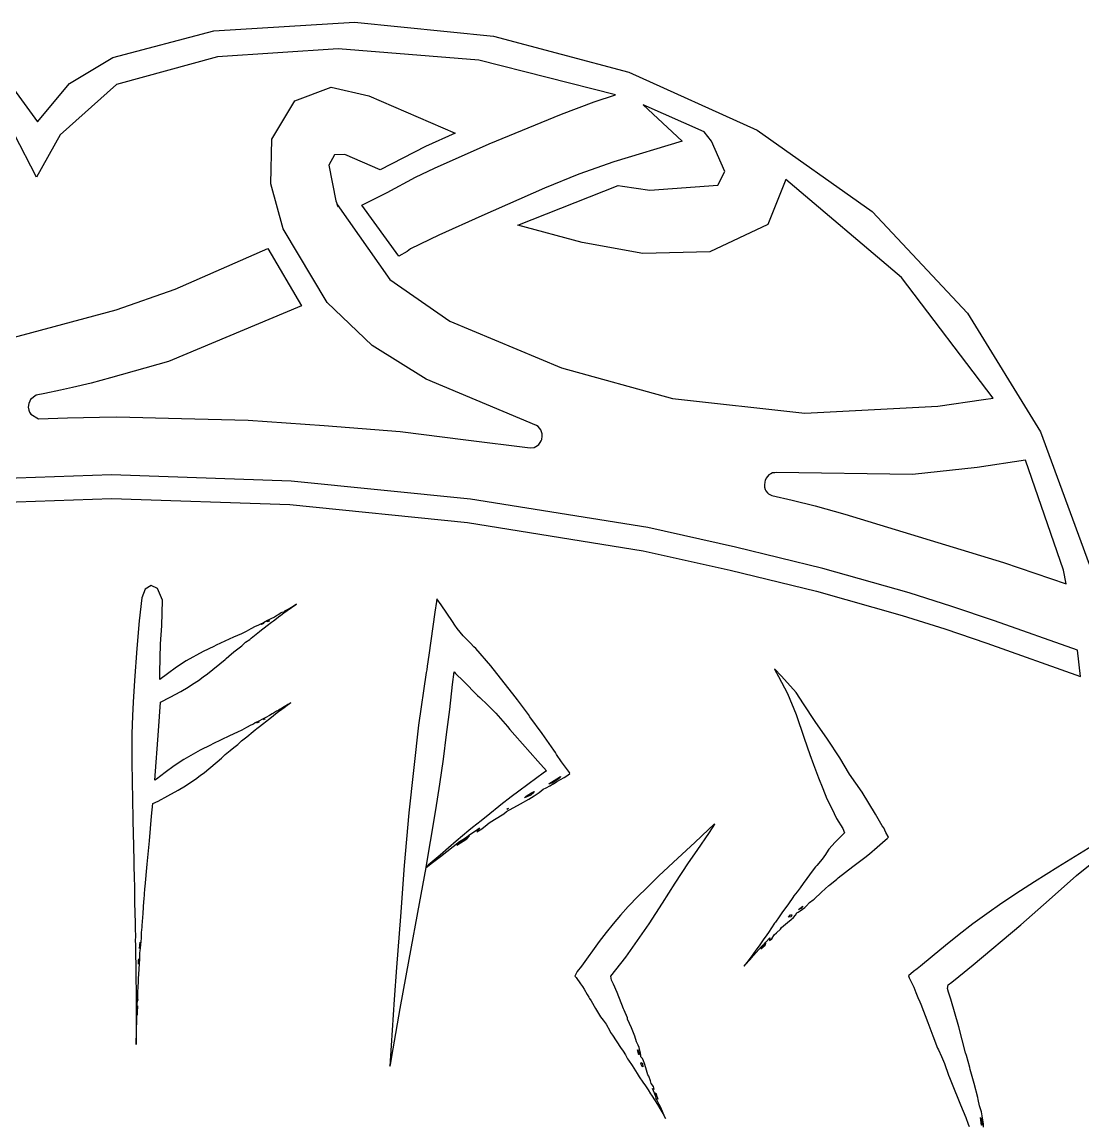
# Model space of a CAD drawing. Extents: x 0 to 103, y 0 to 357.
# Drawn here: x 46.94 to 60.22, y 222.62 to 236.44 of the extents above; entities that cross this region are included whole.
import ezdxf

# ---------------------------------------------------------------- set-up
doc = ezdxf.new("R2010")
doc.units = 0

msp = doc.modelspace()

# ---------------------------------------------------------------- linework, layer by layer
at = {"layer": 'Layer 1'}
for p, q in [((48.079199, 235.997363), (49.346231, 236.328393)), ((49.346231, 236.328393), (51.104716, 236.439109)), ((51.104716, 236.439109), (52.84655, 236.264786)), ((46.350291, 236.270986), (47.135491, 235.190023)), ((52.84655, 236.264786), (54.537432, 235.811694)), ((50.899476, 236.104031), (49.389996, 236.002521)), ((52.660464, 235.961226), (50.899476, 236.104031)), ((47.538877, 235.668116), (48.079199, 235.997363)), ((49.389996, 236.002521), (48.12714, 235.657111)), ((54.373146, 235.527415), (52.660464, 235.961226)), ((54.537432, 235.811694), (56.143061, 235.086103)), ((47.135491, 235.190023), (47.538877, 235.668116)), ((48.12714, 235.657111), (47.422276, 235.028855)), ((50.358676, 235.455126), (50.813016, 235.622511)), ((50.813016, 235.622511), (51.285276, 235.51568)), ((51.285276, 235.51568), (52.365426, 235.047474)), ((54.104592, 235.44261), (54.373146, 235.527415)), ((50.070528, 234.974918), (50.358676, 235.455126)), ((53.695181, 235.287614), (54.104592, 235.44261)), ((55.483172, 235.063861), (54.717027, 235.401963)), ((54.717027, 235.401963), (55.206267, 234.947021)), ((52.789299, 234.913055), (53.695181, 235.287614)), ((56.143061, 235.086103), (57.582425, 234.067752)), ((47.123527, 234.497857), (46.84341, 235.038814)), ((47.422276, 235.028855), (47.123527, 234.497857)), ((50.057359, 234.415046), (50.070528, 234.974918)), ((52.365426, 235.047474), (51.994081, 234.881316)), ((55.206267, 234.947021), (54.352749, 234.687464)), ((55.573438, 234.946369), (55.483172, 235.063861)), ((55.740319, 234.567554), (55.573438, 234.946369)), ((51.994081, 234.881316), (51.425658, 234.587788)), ((52.105551, 234.609489), (52.789299, 234.913055)), ((50.855305, 234.776191), (50.785117, 234.648824)), ((50.98428, 234.782135), (50.855305, 234.776191)), ((51.425658, 234.587788), (50.98428, 234.782135)), ((54.352749, 234.687464), (53.912658, 234.534474)), ((50.785117, 234.648824), (50.871688, 234.201502)), ((51.868964, 234.496414), (52.105551, 234.609489)), ((53.912658, 234.534474), (53.48365, 234.358277)), ((55.652464, 234.396578), (55.740319, 234.567554)), ((50.211551, 233.848468), (50.057359, 234.415046)), ((51.512235, 234.306888), (51.868964, 234.496414)), ((53.148123, 233.897621), (54.403343, 234.393767)), ((54.403343, 234.393767), (54.460682, 234.382924)), ((54.802315, 234.334179), (55.652464, 234.396578)), ((56.505333, 234.469086), (56.278709, 233.906124)), ((57.951838, 233.241641), (56.505333, 234.469086)), ((51.198229, 234.146913), (51.479469, 234.289782)), ((51.479469, 234.289782), (51.512235, 234.306888)), ((53.48365, 234.358277), (52.699036, 234.015039)), ((54.460682, 234.382924), (54.802315, 234.334179)), ((50.871688, 234.201502), (50.900311, 234.126477)), ((50.900311, 234.126477), (50.889037, 234.155887)), ((50.889037, 234.155887), (51.548209, 233.216116)), ((51.661448, 233.508527), (51.198229, 234.146913)), ((52.699036, 234.015039), (52.16225, 233.769376)), ((57.582425, 234.067752), (58.776694, 232.794402)), ((50.761825, 232.929579), (50.211551, 233.848468)), ((53.954259, 233.678859), (53.148123, 233.897621)), ((56.278709, 233.906124), (55.550952, 233.560966)), ((52.16225, 233.769376), (51.805361, 233.598632)), ((48.860955, 233.09515), (50.020605, 233.605187)), ((50.020605, 233.605187), (50.443831, 232.886749)), ((51.763118, 233.564822), (51.661448, 233.508527)), ((51.805361, 233.598632), (51.763118, 233.564822)), ((54.713978, 233.543059), (53.954259, 233.678859)), ((55.550952, 233.560966), (54.713978, 233.543059)), ((51.548209, 233.216116), (52.300379, 232.694993)), ((59.098013, 231.729926), (57.951838, 233.241641)), ((48.122919, 232.835672), (48.860955, 233.09515)), ((50.443831, 232.886749), (48.775661, 232.188707)), ((51.324787, 232.390306), (50.761825, 232.929579)), ((46.788546, 232.479527), (48.122919, 232.835672)), ((58.776694, 232.794402), (59.693299, 231.308626)), ((52.300379, 232.694993), (53.694699, 232.109865)), ((52.000664, 231.96997), (51.324787, 232.390306)), ((48.775661, 232.188707), (48.049504, 231.985123)), ((53.694699, 232.109865), (55.085639, 231.726393)), ((47.807456, 231.920316), (47.57681, 231.862091)), ((48.049504, 231.985123), (47.807456, 231.920316)), ((53.382144, 231.387492), (52.000664, 231.96997)), ((47.120336, 231.767327), (47.051911, 231.714644)), ((47.228912, 231.788849), (47.120336, 231.767327)), ((47.426309, 231.830369), (47.228912, 231.788849)), ((47.57681, 231.862091), (47.426309, 231.830369)), ((47.029579, 231.665255), (47.022673, 231.618435)), ((47.04115, 231.694649), (47.029579, 231.665255)), ((47.051911, 231.714644), (47.04115, 231.694649)), ((55.085639, 231.726393), (56.742271, 231.541594)), ((56.742271, 231.541594), (58.406879, 231.629139)), ((58.406879, 231.629139), (58.978836, 231.713382)), ((58.978836, 231.713382), (59.098013, 231.729926)), ((47.022673, 231.618435), (47.03038, 231.581182)), ((47.03038, 231.581182), (47.038895, 231.553877)), ((47.038895, 231.553877), (47.052385, 231.532033)), ((47.052385, 231.532033), (47.150844, 231.473407)), ((47.513355, 231.482884), (47.913935, 231.493563)), ((47.913935, 231.493563), (48.128841, 231.495973)), ((48.128841, 231.495973), (48.940921, 231.474524)), ((47.150844, 231.473407), (47.513355, 231.482884)), ((48.940921, 231.474524), (49.7734, 231.454286)), ((49.7734, 231.454286), (50.724573, 231.386271)), ((50.724573, 231.386271), (51.675588, 231.314075)), ((53.404471, 231.374081), (53.382144, 231.387492)), ((53.421655, 231.356493), (53.404471, 231.374081)), ((53.436754, 231.335132), (53.421655, 231.356493)), ((51.675588, 231.314075), (52.500356, 231.208242)), ((53.44655, 231.310638), (53.436754, 231.335132)), ((53.439966, 231.196036), (53.448478, 231.213703)), ((53.452816, 231.283733), (53.44655, 231.310638)), ((53.448478, 231.213703), (53.453298, 231.254343)), ((53.453298, 231.254343), (53.452816, 231.283733)), ((59.693299, 231.308626), (60.299671, 229.652993)), ((52.500356, 231.208242), (53.305208, 231.106811)), ((53.305208, 231.106811), (53.353234, 231.111872)), ((53.353234, 231.111872), (53.396278, 231.135804)), ((53.396278, 231.135804), (53.410573, 231.150821)), ((53.410573, 231.150821), (53.429848, 231.174993)), ((53.429848, 231.174993), (53.439966, 231.196036)), ((59.504742, 230.952327), (58.900016, 230.863746)), ((59.979363, 229.578087), (59.504742, 230.952327)), ((56.364196, 230.797648), (56.338496, 230.793793)), ((56.38138, 230.800298), (56.364196, 230.797648)), ((58.0889, 230.775), (56.38138, 230.800298)), ((58.900016, 230.863746), (58.0889, 230.775)), ((48.065089, 230.768841), (45.815645, 230.693251)), ((50.314533, 230.693251), (48.065089, 230.768841)), ((52.556344, 230.46648), (50.314533, 230.693251)), ((56.239064, 230.682567), (56.236493, 230.641207)), ((56.246774, 230.700474), (56.239064, 230.682567)), ((56.258345, 230.727539), (56.246774, 230.700474)), ((56.274567, 230.749462), (56.258345, 230.727539)), ((56.293194, 230.769059), (56.274567, 230.749462)), ((56.315207, 230.783111), (56.293194, 230.769059)), ((56.338496, 230.793793), (56.315207, 230.783111)), ((58.0889, 230.775), (58.0889, 230.775)), ((56.236493, 230.641207), (56.237622, 230.617435)), ((56.237622, 230.617435), (56.246294, 230.588124)), ((56.246294, 230.588124), (56.254005, 230.568687)), ((56.254005, 230.568687), (56.27376, 230.544275)), ((56.27376, 230.544275), (56.285331, 230.531344)), ((56.285331, 230.531344), (56.328858, 230.509982)), ((45.834873, 230.397768), (48.065094, 230.472736)), ((48.065094, 230.472736), (50.295316, 230.397768)), ((50.295316, 230.397768), (52.517964, 230.172864)), ((54.776394, 230.109348), (52.556344, 230.46648)), ((56.328858, 230.509982), (56.58167, 230.451845)), ((56.58167, 230.451845), (56.871746, 230.383829)), ((56.871746, 230.383829), (57.243091, 230.277581)), ((57.243091, 230.277581), (59.228641, 229.674142)), ((52.517964, 230.172864), (54.718894, 229.818783)), ((55.873894, 229.866818), (54.776394, 230.109348)), ((56.965284, 229.599147), (55.873894, 229.866818)), ((54.718894, 229.818783), (55.806914, 229.57842)), ((55.806914, 229.57842), (56.888824, 229.313081)), ((58.046554, 229.29229), (56.965284, 229.599147)), ((59.228641, 229.674142), (60.0147, 229.405184)), ((60.0147, 229.405184), (59.979363, 229.578087)), ((48.484822, 229.340466), (48.441456, 229.230603)), ((48.560552, 229.384952), (48.484822, 229.340466)), ((48.640459, 229.348498), (48.560552, 229.384952)), ((48.701173, 229.201853), (48.640459, 229.348498)), ((56.888824, 229.313081), (57.960624, 229.008792)), ((58.582533, 229.123962), (58.046554, 229.29229)), ((48.441456, 229.230603), (48.40869, 228.944625)), ((48.692179, 228.879174), (48.701173, 229.201853)), ((50.316825, 229.107576), (50.366135, 229.141065)), ((50.380912, 229.150782), (50.34253, 229.127639)), ((50.366135, 229.141065), (50.380912, 229.150782)), ((52.130839, 229.184272), (52.111885, 229.052246)), ((52.135657, 229.217038), (52.130839, 229.184272)), ((52.190427, 229.143155), (52.135657, 229.217038)), ((52.331769, 228.93636), (52.190427, 229.143155)), ((50.141114, 229.011996), (50.10289, 228.99007)), ((50.157979, 229.021151), (50.141114, 229.011996)), ((50.155698, 228.992578), (50.182509, 229.013138)), ((50.180789, 229.037856), (50.157979, 229.021151)), ((50.19685, 229.046286), (50.180789, 229.037856)), ((50.182509, 229.013138), (50.2219, 229.041)), ((50.219016, 229.053113), (50.19685, 229.046286)), ((50.294504, 229.098328), (50.219016, 229.053113)), ((50.2219, 229.041), (50.263017, 229.070633)), ((50.2219, 229.041), (50.2219, 229.041)), ((50.261744, 229.081459), (50.2293, 229.065)), ((50.2293, 229.065), (50.249699, 229.074313)), ((50.249699, 229.074313), (50.261744, 229.081459)), ((50.263017, 229.070633), (50.288716, 229.088464)), ((50.288716, 229.088464), (50.316825, 229.107576)), ((50.315866, 229.111417), (50.294504, 229.098328)), ((50.34253, 229.127639), (50.315866, 229.111417)), ((52.111885, 229.052246), (52.034147, 228.513134)), ((57.960624, 229.008792), (58.4921, 228.842)), ((59.114657, 228.94343), (58.582533, 229.123962)), ((48.40869, 228.944625), (48.380902, 228.594952)), ((48.678525, 228.65439), (48.692179, 228.879174)), ((49.863557, 228.870171), (49.80943, 228.841901)), ((49.896012, 228.884065), (49.863557, 228.870171)), ((49.919462, 228.898681), (49.896012, 228.884065)), ((49.966684, 228.919159), (49.919462, 228.898681)), ((49.941136, 228.895799), (49.941776, 228.898931)), ((49.9412, 228.895), (49.941136, 228.895799)), ((49.971492, 228.911699), (49.9412, 228.895)), ((49.941776, 228.898931), (49.971492, 228.911699)), ((50.016315, 228.946865), (49.966684, 228.919159)), ((49.975979, 228.854851), (50.013405, 228.885125)), ((50.013405, 228.885125), (50.068336, 228.925683)), ((50.033181, 228.95578), (50.016315, 228.946865)), ((50.01823, 228.932341), (50.02819, 228.943423)), ((50.0183, 228.932), (50.01823, 228.932341)), ((50.042806, 228.944626), (50.0183, 228.932)), ((50.02819, 228.943423), (50.042806, 228.944626)), ((50.05936, 228.968548), (50.033181, 228.95578)), ((50.10289, 228.99007), (50.05936, 228.968548)), ((50.068336, 228.925683), (50.090982, 228.942789)), ((50.090982, 228.942789), (50.128887, 228.971618)), ((50.128887, 228.971618), (50.155698, 228.992578)), ((52.361002, 228.889299), (52.331769, 228.93636)), ((52.38943, 228.845292), (52.361002, 228.889299)), ((60.152567, 228.576338), (59.114657, 228.94343)), ((49.588741, 228.736296), (49.482414, 228.688036)), ((49.690253, 228.781912), (49.588741, 228.736296)), ((49.747753, 228.8101), (49.690253, 228.781912)), ((49.80943, 228.841901), (49.747753, 228.8101)), ((49.793841, 228.711017), (49.811669, 228.725311)), ((49.811669, 228.725311), (49.893745, 228.790925)), ((49.893745, 228.790925), (49.917996, 228.810602)), ((49.917996, 228.810602), (49.942251, 228.830357)), ((49.942251, 228.830357), (49.975979, 228.854851)), ((52.465243, 228.755506), (52.38943, 228.845292)), ((52.556793, 228.664196), (52.465243, 228.755506)), ((58.4921, 228.842), (59.019573, 228.662992)), ((58.4921, 228.842), (58.4921, 228.842)), ((48.380902, 228.594952), (48.351348, 228.195978)), ((48.670013, 228.295813), (48.678525, 228.65439)), ((49.344444, 228.622987), (49.212257, 228.559705)), ((49.371749, 228.636316), (49.344444, 228.622987)), ((49.482414, 228.688036), (49.371749, 228.636316)), ((49.596757, 228.553774), (49.643496, 228.590152)), ((49.643496, 228.590152), (49.693932, 228.63095)), ((49.693932, 228.63095), (49.717221, 228.65199)), ((49.717221, 228.65199), (49.742759, 228.674477)), ((49.742759, 228.674477), (49.793841, 228.711017)), ((52.600642, 228.618581), (52.556793, 228.664196)), ((52.622325, 228.595853), (52.600642, 228.618581)), ((52.812337, 228.379581), (52.622325, 228.595853)), ((59.019573, 228.662992), (60.190633, 228.243782)), ((49.212257, 228.559705), (49.000241, 228.442614)), ((49.266851, 228.280645), (49.484647, 228.458445)), ((49.484647, 228.458445), (49.499424, 228.471856)), ((49.499424, 228.471856), (49.533314, 228.502054)), ((49.533314, 228.502054), (49.596757, 228.553774)), ((52.034147, 228.513134), (52.015032, 228.37541)), ((60.190633, 228.243782), (60.152567, 228.576338)), ((48.878976, 228.362144), (48.765901, 228.279026)), ((49.000241, 228.442614), (48.878976, 228.362144)), ((52.008609, 228.330195), (52.002987, 228.296306)), ((52.015032, 228.37541), (52.008609, 228.330195)), ((53.116383, 227.991932), (52.812337, 228.379581)), ((56.450905, 228.250106), (56.363698, 228.339892)), ((56.363698, 228.339892), (56.365465, 228.328488)), ((56.365465, 228.328488), (56.41092, 228.24585)), ((48.351348, 228.195978), (48.335126, 227.922688)), ((48.668568, 228.209882), (48.670013, 228.295813)), ((48.765901, 228.279026), (48.668568, 228.209882)), ((49.079416, 228.149025), (49.152817, 228.197285)), ((49.152817, 228.197285), (49.210954, 228.239847)), ((49.210954, 228.239847), (49.266851, 228.280645)), ((52.002987, 228.296306), (51.907901, 227.638418)), ((52.333526, 228.144318), (52.351675, 228.302766)), ((52.351675, 228.302766), (52.370948, 228.281405)), ((52.370948, 228.281405), (52.467468, 228.187685)), ((52.467468, 228.187685), (52.645753, 228.00964)), ((56.41092, 228.24585), (56.523995, 228.031426)), ((56.634651, 228.045882), (56.450905, 228.250106)), ((48.796568, 227.986158), (48.932452, 228.059961)), ((48.932452, 228.059961), (49.023841, 228.114171)), ((49.023841, 228.114171), (49.079416, 228.149025)), ((52.296744, 227.83272), (52.333526, 228.144318)), ((56.724756, 227.905502), (56.634651, 228.045882)), ((48.335126, 227.922688), (48.327576, 227.754362)), ((48.650569, 227.564938), (48.67723, 227.922474)), ((48.67723, 227.922474), (48.796568, 227.986158)), ((50.245991, 227.873672), (50.293687, 227.90724)), ((50.307821, 227.916957), (50.270878, 227.893749)), ((50.293687, 227.90724), (50.307821, 227.916957)), ((52.645753, 228.00964), (52.673058, 227.984745)), ((52.673058, 227.984745), (52.770874, 227.891425)), ((53.147383, 227.954679), (53.116383, 227.991932)), ((53.282302, 227.770933), (53.147383, 227.954679)), ((56.523995, 228.031426), (56.634016, 227.770825)), ((56.872846, 227.683532), (56.724756, 227.905502)), ((50.076362, 227.777702), (50.03958, 227.755689)), ((50.064655, 227.737469), (50.090513, 227.758429)), ((50.092906, 227.786937), (50.076362, 227.777702)), ((50.090513, 227.758429), (50.116533, 227.779068)), ((50.114919, 227.803723), (50.092906, 227.786937)), ((50.130337, 227.812074), (50.114919, 227.803723)), ((50.116533, 227.779068), (50.154439, 227.806853)), ((50.151862, 227.818901), (50.130337, 227.812074)), ((50.224461, 227.864356), (50.151862, 227.818901)), ((50.153521, 227.822932), (50.1813, 227.841)), ((50.161705, 227.831523), (50.153521, 227.822932)), ((50.154439, 227.806853), (50.194111, 227.836568)), ((50.1813, 227.841), (50.161705, 227.831523)), ((50.1813, 227.841), (50.1813, 227.841)), ((50.194111, 227.836568), (50.219008, 227.854396)), ((50.219008, 227.854396), (50.245991, 227.873672)), ((50.245179, 227.877445), (50.224461, 227.864356)), ((50.270878, 227.893749), (50.245179, 227.877445)), ((52.258678, 227.521203), (52.296744, 227.83272)), ((52.770874, 227.891425), (52.87415, 227.78847)), ((52.87415, 227.78847), (53.020623, 227.619501)), ((53.300773, 227.741218), (53.282302, 227.770933)), ((56.634016, 227.770825), (56.734402, 227.472398)), ((48.327576, 227.754362), (48.320191, 227.529818)), ((49.807971, 227.635468), (49.75545, 227.607119)), ((49.83945, 227.649441), (49.807971, 227.635468)), ((49.862099, 227.663978), (49.83945, 227.649441)), ((49.907875, 227.684535), (49.862099, 227.663978)), ((49.883794, 227.664432), (49.9137, 227.679)), ((49.912383, 227.677282), (49.883794, 227.664432)), ((49.884112, 227.595805), (49.916717, 227.620457)), ((49.955737, 227.712323), (49.907875, 227.684535)), ((49.91367, 227.679049), (49.912383, 227.677282)), ((49.9137, 227.679), (49.91367, 227.679049)), ((49.916717, 227.620457), (49.952856, 227.650734)), ((49.952856, 227.650734), (50.006021, 227.69145)), ((49.97212, 227.721317), (49.955737, 227.712323)), ((49.967315, 227.709004), (49.9863, 227.715)), ((49.981448, 227.710369), (49.967315, 227.709004)), ((49.99734, 227.734085), (49.97212, 227.721317)), ((49.986269, 227.715108), (49.981448, 227.710369)), ((49.9863, 227.715), (49.986269, 227.715108)), ((50.03958, 227.755689), (49.99734, 227.734085)), ((50.006021, 227.69145), (50.028034, 227.708555)), ((50.028034, 227.708555), (50.064655, 227.737469)), ((51.907901, 227.638418), (51.784708, 226.540918)), ((53.020623, 227.619501), (53.049373, 227.583202)), ((53.455448, 227.532978), (53.300773, 227.741218)), ((57.024148, 227.462442), (56.872846, 227.683532)), ((48.320191, 227.529818), (48.319062, 227.346797)), ((48.607843, 226.949615), (48.650569, 227.564938)), ((49.541187, 227.501263), (49.43775, 227.452837)), ((49.639804, 227.546879), (49.541187, 227.501263)), ((49.69554, 227.575228), (49.639804, 227.546879)), ((49.75545, 227.607119), (49.69554, 227.575228)), ((49.740199, 227.476399), (49.757386, 227.490694)), ((49.757386, 227.490694), (49.837052, 227.556452)), ((49.837052, 227.556452), (49.860663, 227.576128)), ((49.860663, 227.576128), (49.884112, 227.595805)), ((52.219006, 227.209912), (52.258678, 227.521203)), ((53.049373, 227.583202), (53.113138, 227.51213)), ((53.113138, 227.51213), (53.3979, 227.184631)), ((53.602091, 227.324258), (53.455448, 227.532978)), ((48.319062, 227.346797), (48.317617, 227.171001)), ((49.303314, 227.387626), (49.174339, 227.324262)), ((49.329975, 227.401038), (49.303314, 227.387626)), ((49.43775, 227.452837), (49.329975, 227.401038)), ((49.548742, 227.318914), (49.594197, 227.355292)), ((49.594197, 227.355292), (49.643346, 227.396169)), ((49.643346, 227.396169), (49.665833, 227.417291)), ((49.665833, 227.417291), (49.690567, 227.439778)), ((49.690567, 227.439778), (49.740199, 227.476399)), ((56.734402, 227.472398), (56.804593, 227.267691)), ((57.178501, 227.227941), (57.024148, 227.462442)), ((48.966985, 227.207092), (48.847966, 227.126543)), ((49.174339, 227.324262), (48.966985, 227.207092)), ((49.227348, 227.045463), (49.439683, 227.223427)), ((49.439683, 227.223427), (49.453981, 227.236838)), ((49.453981, 227.236838), (49.487066, 227.267115)), ((49.487066, 227.267115), (49.548742, 227.318914)), ((52.173068, 226.89975), (52.219006, 227.209912)), ((53.620718, 227.295025), (53.602091, 227.324258)), ((53.634369, 227.270128), (53.620718, 227.295025)), ((53.695563, 227.175767), (53.634369, 227.270128)), ((56.804593, 227.267691), (56.849083, 227.142102)), ((57.298804, 227.02484), (57.178501, 227.227941)), ((48.317617, 227.171001), (48.330466, 226.466293)), ((48.847966, 227.126543), (48.736819, 227.043344)), ((53.3979, 227.184631), (53.510332, 227.064489)), ((53.722374, 227.142597), (53.695563, 227.175767)), ((53.74502, 227.108708), (53.722374, 227.142597)), ((53.794169, 227.041971), (53.74502, 227.108708)), ((56.849083, 227.142102), (56.91076, 226.97554)), ((48.62487, 226.962064), (48.607843, 226.949615)), ((48.736819, 227.043344), (48.62487, 226.962064)), ((49.044245, 226.913756), (49.115882, 226.961942)), ((49.115882, 226.961942), (49.172577, 227.004665)), ((49.172577, 227.004665), (49.227348, 227.045463)), ((53.387783, 226.976309), (53.160188, 226.809025)), ((53.466164, 227.03614), (53.387783, 226.976309)), ((53.510332, 227.064489), (53.466164, 227.03614)), ((53.537022, 226.900303), (53.604321, 226.94352)), ((53.607854, 226.929618), (53.577818, 226.911948)), ((53.594361, 226.903942), (53.639655, 226.930753)), ((53.604321, 226.94352), (53.639494, 226.965926)), ((53.652505, 226.960213), (53.607854, 226.929618)), ((53.639494, 226.965926), (53.682059, 226.992104)), ((53.639655, 226.930753), (53.685431, 226.95637)), ((53.681416, 226.982791), (53.652505, 226.960213)), ((53.682059, 226.992104), (53.681416, 226.982791)), ((53.685431, 226.95637), (53.730403, 226.982473)), ((53.730403, 226.982473), (53.773612, 227.009848)), ((53.773612, 227.009848), (53.801718, 227.032254)), ((53.801718, 227.032254), (53.794169, 227.041971)), ((56.91076, 226.97554), (56.965691, 226.84287)), ((57.460235, 226.799494), (57.298804, 227.02484)), ((48.766861, 226.75073), (48.900171, 226.824613)), ((48.900171, 226.824613), (48.989796, 226.878822)), ((48.989796, 226.878822), (49.044245, 226.913756)), ((52.124563, 226.57699), (52.173068, 226.89975)), ((53.160188, 226.809025), (53.066227, 226.738113)), ((53.253533, 226.748288), (53.319065, 226.789086)), ((53.348137, 226.792619), (53.310232, 226.75897)), ((53.319065, 226.789086), (53.35215, 226.803863)), ((53.3482, 226.792), (53.348137, 226.792619)), ((53.35215, 226.803863), (53.3482, 226.792)), ((53.354238, 226.75126), (53.418486, 226.795512)), ((53.418486, 226.795512), (53.464742, 226.836389)), ((53.464742, 226.836389), (53.504095, 226.853012)), ((53.504095, 226.853012), (53.551957, 226.876154)), ((53.577818, 226.911948), (53.537022, 226.900303)), ((53.551957, 226.876154), (53.571876, 226.889565)), ((53.571876, 226.889565), (53.594361, 226.903942)), ((56.965691, 226.84287), (57.019017, 226.7155)), ((57.627759, 226.520261), (57.460235, 226.799494)), ((48.573316, 226.574533), (48.582471, 226.656287)), ((48.582471, 226.656287), (48.649609, 226.686965)), ((48.649609, 226.686965), (48.766861, 226.75073)), ((53.066227, 226.738113), (52.93838, 226.638932)), ((53.009072, 226.553783), (53.182861, 226.652239)), ((53.182861, 226.652239), (53.287261, 226.710786)), ((53.310232, 226.75897), (53.232491, 226.728614)), ((53.232491, 226.728614), (53.253533, 226.748288)), ((53.287261, 226.710786), (53.354238, 226.75126)), ((57.019017, 226.7155), (57.078605, 226.592067)), ((48.56641, 226.497357), (48.573316, 226.574533)), ((51.784708, 226.540918), (51.727699, 225.878292)), ((52.058227, 226.181391), (52.124563, 226.57699)), ((52.800898, 226.528346), (52.69248, 226.439765)), ((52.91044, 226.617088), (52.800898, 226.528346)), ((52.856486, 226.455725), (52.972451, 226.526879)), ((52.93838, 226.638932), (52.91044, 226.617088)), ((52.972451, 226.526879), (53.009072, 226.553783)), ((53.012606, 226.585344), (53.031399, 226.59755)), ((53.030595, 226.594578), (53.012606, 226.585344)), ((53.031399, 226.59755), (53.030595, 226.594578)), ((57.078605, 226.592067), (57.139961, 226.469515)), ((57.694897, 226.405984), (57.627759, 226.520261)), ((48.330466, 226.466293), (48.332555, 226.417065)), ((48.332555, 226.417065), (48.33689, 226.304391)), ((48.537982, 226.18873), (48.56641, 226.497357)), ((52.69248, 226.439765), (52.582, 226.354)), ((52.6986, 226.34), (52.765416, 226.39461)), ((52.765416, 226.39461), (52.788866, 226.414044)), ((52.788866, 226.414044), (52.856486, 226.455725)), ((55.604057, 226.392575), (55.536606, 226.329293)), ((55.547201, 226.293233), (55.614178, 226.397074)), ((55.614178, 226.397074), (55.604057, 226.392575)), ((57.139961, 226.469515), (57.218342, 226.34094)), ((57.710958, 226.377714), (57.694897, 226.405984)), ((57.729108, 226.349286), (57.710958, 226.377714)), ((48.33689, 226.304391), (48.340906, 226.100328)), ((52.53718, 226.31695), (52.377688, 226.183078)), ((52.542526, 226.249685), (52.431048, 226.166565)), ((52.494806, 226.227553), (52.548775, 226.267146)), ((52.509438, 226.211303), (52.542526, 226.249685)), ((52.581991, 226.354054), (52.53718, 226.31695)), ((52.548775, 226.267146), (52.642896, 226.332035)), ((52.582, 226.354), (52.581991, 226.354054)), ((52.670681, 226.349783), (52.635508, 226.301196)), ((52.635508, 226.301196), (52.6986, 226.34)), ((52.642896, 226.332035), (52.670681, 226.349783)), ((52.6986, 226.34), (52.6986, 226.34)), ((55.536606, 226.329293), (55.363141, 226.166908)), ((55.394934, 226.066202), (55.547201, 226.293233)), ((57.209353, 226.258946), (57.122779, 226.171088)), ((57.239226, 226.289545), (57.209353, 226.258946)), ((57.218342, 226.34094), (57.239226, 226.289545)), ((57.757214, 226.294676), (57.729108, 226.349286)), ((57.785324, 226.240548), (57.757214, 226.294676)), ((57.789659, 226.232116), (57.785324, 226.240548)), ((48.340906, 226.100328), (48.342351, 225.952559)), ((48.509712, 225.894562), (48.537982, 226.18873)), ((52.006188, 225.884973), (52.058227, 226.181391)), ((52.280039, 226.10076), (52.175479, 226.010816)), ((52.260144, 226.055855), (52.419478, 226.178726)), ((52.377688, 226.183078), (52.280039, 226.10076)), ((52.3848, 226.133), (52.509438, 226.211303)), ((52.431048, 226.166565), (52.3848, 226.133)), ((52.419478, 226.178726), (52.461718, 226.206514)), ((52.461718, 226.206514), (52.494806, 226.227553)), ((55.363141, 226.166908), (55.152733, 225.970315)), ((57.122779, 226.171088), (57.043596, 226.085078)), ((57.551144, 226.026285), (57.648316, 226.109242)), ((57.648316, 226.109242), (57.748381, 226.195173)), ((57.748381, 226.195173), (57.773758, 226.216938)), ((57.773758, 226.216938), (57.789659, 226.232116)), ((60.343359, 226.124071), (59.909866, 225.859372)), ((52.175479, 226.010816), (52.026265, 225.883125)), ((52.082341, 225.915802), (52.180317, 225.993695)), ((52.180317, 225.993695), (52.260144, 226.055855)), ((55.152733, 225.970315), (54.914538, 225.748822)), ((55.287001, 225.910805), (55.394934, 226.066202)), ((56.958955, 225.959958), (56.890208, 225.879169)), ((56.998466, 226.017218), (56.958955, 225.959958)), ((57.034283, 226.070301), (56.998466, 226.017218)), ((57.043596, 226.085078), (57.034283, 226.070301)), ((57.442886, 225.941317), (57.492518, 225.979383)), ((57.492518, 225.979383), (57.551144, 226.026285)), ((60.142288, 225.752562), (60.502872, 226.04119)), ((48.342351, 225.952559), (48.344439, 225.811939)), ((48.48305, 225.615329), (48.509712, 225.894562)), ((51.727699, 225.878292), (51.679837, 225.24016)), ((51.918672, 225.403908), (52.000587, 225.854278)), ((52.000587, 225.854278), (52.082341, 225.915802)), ((52.001531, 225.859113), (52.006188, 225.884973)), ((52.026265, 225.883125), (52.001531, 225.859113)), ((55.1206, 225.66), (55.287001, 225.910805)), ((56.847164, 225.826255), (56.718993, 225.65327)), ((56.874951, 225.863508), (56.847164, 225.826255)), ((56.890208, 225.879169), (56.874951, 225.863508)), ((57.157792, 225.723921), (57.343948, 225.865746)), ((57.343948, 225.865746), (57.442886, 225.941317)), ((59.909866, 225.859372), (59.617543, 225.676029)), ((48.344439, 225.811939), (48.345723, 225.791139)), ((48.345723, 225.791139), (48.349259, 225.714284)), ((48.349259, 225.714284), (48.352632, 225.630524)), ((54.914538, 225.748822), (54.754402, 225.593507)), ((57.05596, 225.638555), (57.141087, 225.707699)), ((57.141087, 225.707699), (57.157792, 225.723921)), ((59.798406, 225.448996), (60.142288, 225.752562)), ((48.352632, 225.630524), (48.352632, 225.500504)), ((48.470522, 225.454471), (48.481605, 225.58722)), ((48.481605, 225.58722), (48.48305, 225.615329)), ((54.754402, 225.593507), (54.65771, 225.496987)), ((54.959309, 225.407074), (55.1206, 225.66)), ((56.645601, 225.547826), (56.605446, 225.500523)), ((56.681739, 225.60083), (56.645601, 225.547826)), ((56.718993, 225.65327), (56.681739, 225.60083)), ((56.949472, 225.54379), (57.041666, 225.629639)), ((57.041666, 225.629639), (57.05596, 225.638555)), ((59.439898, 225.561749), (59.206362, 225.406592)), ((59.617543, 225.676029), (59.439898, 225.561749)), ((48.352632, 225.500504), (48.351828, 225.473439)), ((48.351828, 225.473439), (48.353112, 225.417141)), ((48.353112, 225.417141), (48.358254, 225.157023)), ((48.458474, 225.280278), (48.467951, 225.434151)), ((48.467951, 225.434151), (48.470522, 225.454471)), ((54.65771, 225.496987), (54.531785, 225.366485)), ((54.791302, 225.147514), (54.959309, 225.407074)), ((56.592746, 225.480849), (56.537654, 225.39813)), ((56.605446, 225.500523), (56.592746, 225.480849)), ((56.764603, 225.373376), (56.801382, 225.41626)), ((56.801382, 225.41626), (56.845231, 225.448865)), ((56.845231, 225.448865), (56.85808, 225.459547)), ((56.85808, 225.459547), (56.949472, 225.54379)), ((59.206362, 225.406592), (59.020688, 225.275288)), ((59.443283, 225.136274), (59.798406, 225.448996)), ((48.448357, 225.127291), (48.458474, 225.280278)), ((51.788091, 224.702171), (51.918672, 225.403908)), ((54.531785, 225.366485), (54.43397, 225.256464)), ((56.453653, 225.285941), (56.419442, 225.238477)), ((56.537654, 225.39813), (56.453653, 225.285941)), ((56.625507, 225.257812), (56.639962, 225.285921)), ((56.639962, 225.285921), (56.659238, 225.29596)), ((56.659238, 225.29596), (56.681723, 225.310415)), ((56.662933, 225.329841), (56.7155, 225.369)), ((56.692645, 225.341412), (56.662933, 225.329841)), ((56.681723, 225.310415), (56.739705, 225.352015)), ((56.715454, 225.368638), (56.692645, 225.341412)), ((56.7155, 225.369), (56.715454, 225.368638)), ((56.739705, 225.352015), (56.764603, 225.373376)), ((59.020688, 225.275288), (58.843848, 225.148322)), ((48.358254, 225.157023), (48.360021, 225.079767)), ((51.679837, 225.24016), (51.63165, 224.601384)), ((54.341133, 225.150377), (54.254079, 225.03899)), ((54.43397, 225.256464), (54.341133, 225.150377)), ((54.499301, 224.73232), (54.791302, 225.147514)), ((56.363545, 225.157527), (56.324997, 225.09834)), ((56.373505, 225.172062), (56.363545, 225.157527)), ((56.419442, 225.238477), (56.373505, 225.172062)), ((56.450916, 225.101771), (56.526726, 225.164492)), ((56.526726, 225.164492), (56.572342, 225.201997)), ((56.536342, 225.232997), (56.5634, 225.26)), ((56.568947, 225.237334), (56.536342, 225.232997)), ((56.563336, 225.25974), (56.580834, 225.260383)), ((56.5634, 225.26), (56.563336, 225.25974)), ((56.580834, 225.260383), (56.568947, 225.237334)), ((56.572342, 225.201997), (56.600451, 225.22834)), ((56.600451, 225.22834), (56.625507, 225.257812)), ((58.843848, 225.148322), (58.67215, 225.014687)), ((58.84964, 224.63772), (59.443283, 225.136274)), ((48.360021, 225.079767), (48.362106, 225.003003)), ((48.362106, 225.003003), (48.361626, 224.927432)), ((48.437426, 224.970449), (48.439684, 225.039353)), ((48.439684, 225.039353), (48.44659, 225.10657)), ((48.44659, 225.10657), (48.448357, 225.127291)), ((54.254079, 225.03899), (54.168952, 224.926316)), ((56.28629, 225.039714), (56.244208, 224.984059)), ((56.324997, 225.09834), (56.28629, 225.039714)), ((56.3266, 224.963), (56.358883, 225.011906)), ((56.358883, 225.011906), (56.387794, 225.03841)), ((56.387794, 225.03841), (56.437104, 225.083943)), ((56.437104, 225.083943), (56.450916, 225.101771)), ((58.67215, 225.014687), (58.502859, 224.878966)), ((48.361626, 224.927432), (48.362589, 224.899566)), ((48.362589, 224.899566), (48.365642, 224.781431)), ((48.415915, 224.841185), (48.423304, 224.921254)), ((48.422339, 224.878128), (48.415915, 224.841185)), ((48.4224, 224.878), (48.422339, 224.878128)), ((48.423304, 224.921254), (48.4224, 224.878)), ((48.425542, 224.842517), (48.434375, 224.929972)), ((48.434375, 224.929972), (48.437426, 224.970449)), ((54.168952, 224.926316), (54.085914, 224.812439)), ((56.16825, 224.873555), (56.130345, 224.821435)), ((56.132279, 224.789473), (56.198129, 224.866006)), ((56.227839, 224.959887), (56.16825, 224.873555)), ((56.1908, 224.835), (56.247177, 224.882221)), ((56.210237, 224.855879), (56.1908, 224.835)), ((56.198129, 224.866006), (56.216756, 224.882939)), ((56.25553, 224.9084), (56.210237, 224.855879)), ((56.216756, 224.882939), (56.231533, 224.895639)), ((56.244208, 224.984059), (56.227839, 224.959887)), ((56.231533, 224.895639), (56.253377, 224.920777)), ((56.247177, 224.882221), (56.25553, 224.9084)), ((56.253377, 224.920777), (56.304615, 224.972898)), ((56.304615, 224.972898), (56.298993, 224.938766)), ((56.298993, 224.938766), (56.3266, 224.963)), ((56.3266, 224.963), (56.3266, 224.963)), ((58.502859, 224.878966), (58.335817, 224.741637)), ((48.365642, 224.781431), (48.366927, 224.612784)), ((48.418314, 224.78412), (48.421847, 224.810062)), ((48.41992, 224.747742), (48.418314, 224.78412)), ((48.418633, 224.70076), (48.41992, 224.747742)), ((48.421847, 224.810062), (48.425542, 224.842517)), ((54.031784, 224.736146), (53.990015, 224.676879)), ((54.085914, 224.812439), (54.031784, 224.736146)), ((54.315555, 224.495651), (54.499301, 224.73232)), ((56.088904, 224.76514), (56.016305, 224.666038)), ((56.055825, 224.704265), (56.098065, 224.751486)), ((56.130345, 224.821435), (56.088904, 224.76514)), ((56.098065, 224.751486), (56.132279, 224.789473)), ((58.335817, 224.741637), (58.191263, 224.620132)), ((48.366927, 224.612784), (48.367728, 224.542674)), ((48.399854, 224.645794), (48.401943, 224.692375)), ((48.3999, 224.645), (48.399854, 224.645794)), ((48.408044, 224.679203), (48.3999, 224.645)), ((48.401943, 224.692375), (48.406599, 224.708998)), ((48.402089, 224.460056), (48.410604, 224.580847)), ((48.406599, 224.708998), (48.408044, 224.679203)), ((48.410604, 224.580847), (48.415904, 224.653378)), ((48.415904, 224.653378), (48.418633, 224.70076)), ((51.63165, 224.601384), (51.59985, 224.200646)), ((51.67807, 224.08717), (51.788091, 224.702171)), ((53.945359, 224.617613), (53.8938, 224.551118)), ((53.969131, 224.647246), (53.945359, 224.617613)), ((53.990015, 224.676879), (53.969131, 224.647246)), ((56.016305, 224.666038), (55.978239, 224.619942)), ((55.978239, 224.619942), (55.9943, 224.637127)), ((55.9943, 224.637127), (56.055825, 224.704265)), ((58.146128, 224.585438), (58.100354, 224.550905)), ((58.169098, 224.602704), (58.146128, 224.585438)), ((58.191263, 224.620132), (58.169098, 224.602704)), ((58.671036, 224.491557), (58.84964, 224.63772)), ((48.367728, 224.542674), (48.369176, 224.446547)), ((48.369176, 224.446547), (48.369495, 224.425586)), ((48.40177, 224.432912), (48.402089, 224.460056)), ((53.8938, 224.551118), (53.863602, 224.49442)), ((53.863602, 224.49442), (53.877896, 224.475466)), ((53.877896, 224.475466), (53.932989, 224.399977)), ((54.322142, 224.445133), (54.315555, 224.495651)), ((54.345753, 224.392922), (54.322142, 224.445133)), ((58.100354, 224.550905), (58.037551, 224.49758)), ((58.037551, 224.49758), (58.049438, 224.471641)), ((58.049438, 224.471641), (58.104367, 224.355676)), ((58.580928, 224.420719), (58.671036, 224.491557)), ((48.369495, 224.425586), (48.371103, 224.341983)), ((48.371103, 224.341983), (48.372388, 224.258945)), ((48.394861, 224.302731), (48.397432, 224.350757)), ((48.395022, 224.284669), (48.394861, 224.302731)), ((48.397432, 224.350757), (48.40177, 224.432912)), ((53.932989, 224.399977), (53.95724, 224.365924)), ((53.95724, 224.365924), (53.9778, 224.332196)), ((53.9778, 224.332196), (54.017955, 224.264976)), ((54.391207, 224.287797), (54.345753, 224.392922)), ((58.104367, 224.355676), (58.131994, 224.290945)), ((58.525674, 224.338564), (58.535473, 224.386347)), ((58.540132, 224.293832), (58.525674, 224.338564)), ((58.535473, 224.386347), (58.580928, 224.420719)), ((48.372388, 224.258945), (48.3724, 224.175)), ((48.3724, 224.175), (48.372722, 224.140306)), ((48.385065, 224.132162), (48.387473, 224.201227)), ((48.387473, 224.201227), (48.388438, 224.221144)), ((48.388438, 224.221144), (48.392776, 224.188378)), ((48.392776, 224.188378), (48.395344, 224.23335)), ((48.395344, 224.23335), (48.395022, 224.284669)), ((51.59985, 224.200646), (51.562263, 223.624995)), ((54.017955, 224.264976), (54.036909, 224.232693)), ((54.036909, 224.232693), (54.046866, 224.216231)), ((54.046866, 224.216231), (54.066621, 224.183465)), ((54.066621, 224.183465), (54.122518, 224.087577)), ((54.472318, 224.085661), (54.391207, 224.287797)), ((58.131994, 224.290945), (58.157532, 224.227262)), ((58.157532, 224.227262), (58.179545, 224.172573)), ((58.179545, 224.172573), (58.192395, 224.141331)), ((58.568561, 224.204367), (58.540132, 224.293832)), ((58.668786, 223.861368), (58.568561, 224.204367)), ((48.372722, 224.140306), (48.373523, 224.015668)), ((48.3756, 224.05087), (48.376243, 224.076809)), ((48.376404, 224.05376), (48.3756, 224.051)), ((48.3756, 224.051), (48.3756, 224.05087)), ((48.376243, 224.076809), (48.376404, 224.05376)), ((48.3788, 223.914842), (48.381371, 224.036991)), ((48.381371, 224.036991), (48.382816, 224.067753)), ((48.382816, 224.067753), (48.3841, 224.091686)), ((48.3841, 224.091686), (48.385065, 224.132162)), ((48.384571, 224.004306), (48.389871, 224.094171)), ((48.3857, 224.039), (48.384571, 224.004306)), ((48.387613, 224.123164), (48.3857, 224.039)), ((48.3857, 224.039), (48.3857, 224.039)), ((48.389871, 224.094171), (48.387613, 224.123164)), ((51.590051, 223.583153), (51.67807, 224.08717)), ((54.122518, 224.087577), (54.186122, 223.986307)), ((54.482117, 224.067034), (54.472318, 224.085661)), ((54.520183, 223.971787), (54.482117, 224.067034)), ((58.192395, 224.141331), (58.281377, 223.913818)), ((48.3735, 223.939), (48.373178, 223.85564)), ((48.373523, 224.015668), (48.3735, 223.939)), ((48.377194, 223.853004), (48.3788, 223.914842)), ((54.186122, 223.986307), (54.219529, 223.941654)), ((54.219529, 223.941654), (54.255188, 223.892426)), ((54.255188, 223.892426), (54.302248, 223.808583)), ((54.524196, 223.955726), (54.520183, 223.971787)), ((54.571417, 223.848764), (54.524196, 223.955726)), ((58.281377, 223.913818), (58.343215, 223.748543)), ((48.372216, 223.665798), (48.375267, 223.776147)), ((48.373178, 223.85564), (48.372377, 223.725942)), ((48.375267, 223.776147), (48.377194, 223.853004)), ((54.302248, 223.808583), (54.31076, 223.790112)), ((54.31076, 223.790112), (54.333087, 223.755983)), ((54.333087, 223.755983), (54.435559, 223.59946)), ((54.615105, 223.74091), (54.571417, 223.848764)), ((58.343215, 223.748543), (58.402803, 223.592824)), ((58.754556, 223.534191), (58.668786, 223.861368)), ((48.371412, 223.637293), (48.372216, 223.665798)), ((48.371572, 223.654227), (48.371412, 223.637293)), ((48.372538, 223.709156), (48.371572, 223.654227)), ((48.372377, 223.725942), (48.372538, 223.709156)), ((51.562263, 223.624995), (51.549256, 223.366641)), ((54.633732, 223.673371), (54.615105, 223.74091)), ((54.656874, 223.628557), (54.633732, 223.673371)), ((54.666834, 223.598924), (54.656874, 223.628557)), ((51.556644, 223.388005), (51.590051, 223.583153)), ((54.435559, 223.59946), (54.466075, 223.553458)), ((54.466075, 223.553458), (54.496917, 223.508565)), ((54.496917, 223.508565), (54.522294, 223.459898)), ((54.6482, 223.573), (54.64822, 223.573022)), ((54.663963, 223.511105), (54.6482, 223.573)), ((54.64822, 223.573022), (54.662837, 223.545395)), ((54.662837, 223.545395), (54.67119, 223.516645)), ((54.67119, 223.516645), (54.663963, 223.511105)), ((54.683378, 223.530742), (54.666834, 223.598924)), ((54.688517, 223.50456), (54.683378, 223.530742)), ((54.690927, 223.482236), (54.688517, 223.50456)), ((54.708273, 223.463765), (54.690927, 223.482236)), ((58.402803, 223.592824), (58.413403, 223.570901)), ((58.413403, 223.570901), (58.450829, 223.489147)), ((58.450829, 223.489147), (58.490501, 223.399682)), ((58.764998, 223.502631), (58.754556, 223.534191)), ((58.805313, 223.34836), (58.764998, 223.502631)), ((51.549256, 223.366641), (51.556644, 223.388005)), ((54.522294, 223.459898), (54.533865, 223.444077)), ((54.533865, 223.444077), (54.581561, 223.376298)), ((54.581561, 223.376298), (54.643398, 223.274546)), ((54.690946, 223.394818), (54.6949, 223.414)), ((54.703796, 223.362775), (54.690946, 223.394818)), ((54.6949, 223.414), (54.694962, 223.414334)), ((54.694962, 223.414334), (54.709096, 223.399314)), ((54.714074, 223.358197), (54.703796, 223.362775)), ((54.723854, 223.433728), (54.708273, 223.463765)), ((54.709096, 223.399314), (54.714074, 223.358197)), ((54.736221, 223.400321), (54.723854, 223.433728)), ((54.752122, 223.346981), (54.736221, 223.400321)), ((54.778622, 223.258321), (54.752122, 223.346981)), ((58.490501, 223.399682), (58.541738, 223.255447)), ((58.809487, 223.323784), (58.805313, 223.34836)), ((54.643398, 223.274546), (54.669577, 223.233269)), ((54.669577, 223.233269), (54.714552, 223.165648)), ((54.788099, 223.241778), (54.778622, 223.258321)), ((54.808498, 223.184204), (54.788099, 223.241778)), ((58.541738, 223.255447), (58.551051, 223.224685)), ((58.551051, 223.224685), (58.575624, 223.163892)), ((58.860725, 223.148806), (58.809487, 223.323784)), ((54.714552, 223.165648), (54.74764, 223.118909)), ((54.74764, 223.118909), (54.780245, 223.072411)), ((54.780245, 223.072411), (54.809477, 223.022618)), ((54.820069, 223.150555), (54.808498, 223.184204)), ((54.847213, 223.111608), (54.820069, 223.150555)), ((54.858135, 223.028488), (54.834042, 223.08808)), ((54.834042, 223.08808), (54.857492, 223.079647)), ((54.857492, 223.079647), (54.847213, 223.111608)), ((58.575624, 223.163892), (58.688377, 222.88482)), ((58.907946, 222.973975), (58.860725, 223.148806)), ((54.809477, 223.022618), (54.822646, 223.003023)), ((54.822646, 223.003023), (54.869066, 222.93227)), ((54.870502, 223.002871), (54.858135, 223.028488)), ((54.864577, 222.95521), (54.862319, 222.957778)), ((54.862319, 222.957778), (54.8645, 222.955)), ((54.8645, 222.955), (54.864577, 222.95521)), ((54.884772, 223.019161), (54.867906, 223.030004)), ((54.867906, 223.030004), (54.8936, 222.977)), ((54.869066, 222.93227), (54.89621, 222.88762)), ((54.875642, 222.985845), (54.870502, 223.002871)), ((54.882869, 222.964396), (54.875642, 222.985845)), ((54.919973, 222.887781), (54.882869, 222.964396)), ((54.903399, 222.954352), (54.884772, 223.019161)), ((54.8936, 222.977), (54.903399, 222.954352)), ((54.8936, 222.977), (54.8936, 222.977)), ((58.913085, 222.949639), (58.907946, 222.973975)), ((58.927222, 222.869411), (58.913085, 222.949639)), ((54.89621, 222.88762), (54.925443, 222.839194)), ((54.937801, 222.848349), (54.919973, 222.887781)), ((54.925443, 222.839194), (54.976197, 222.75455)), ((54.959814, 222.799601), (54.937801, 222.848349)), ((54.990492, 222.72909), (54.959814, 222.799601)), ((58.688377, 222.88482), (58.722588, 222.802975)), ((58.722588, 222.802975), (58.757443, 222.722505)), ((58.952599, 222.79368), (58.927222, 222.869411)), ((58.962878, 222.746701), (58.952599, 222.79368)), ((54.976197, 222.75455), (54.998363, 222.710862)), ((54.998363, 222.710862), (54.990492, 222.72909)), ((58.757443, 222.722505), (58.785549, 222.639868)), ((58.95423, 222.626915), (58.939935, 222.722481)), ((58.939935, 222.722481), (58.956, 222.675)), ((58.955997, 222.675421), (58.962259, 222.630209)), ((58.956, 222.675), (58.955997, 222.675421)), ((58.976368, 222.641576), (58.962878, 222.746701)), ((58.785549, 222.639868), (58.79856, 222.611039)), ((58.962259, 222.630209), (58.95423, 222.626915)), ((58.979261, 222.601904), (58.976368, 222.641576))]:
    msp.add_line(p, q, dxfattribs=at)

doc.saveas('drawing.dxf')
